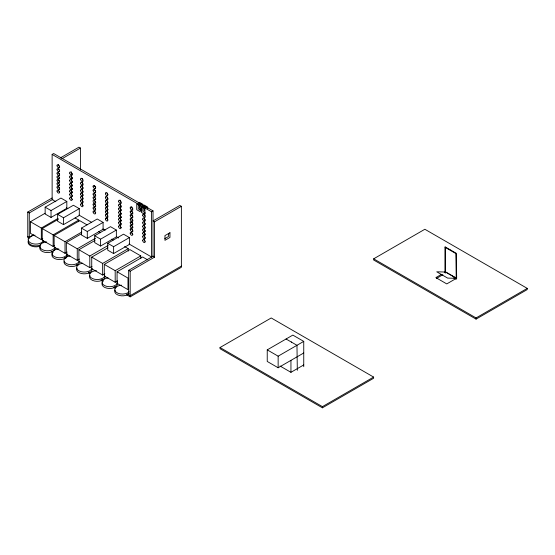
<?xml version="1.0" encoding="UTF-8"?>
<svg xmlns="http://www.w3.org/2000/svg" width="555" height="555" viewBox="0 0 555 555"><rect width="100%" height="100%" fill="white"/><g stroke="black" fill="none" stroke-linecap="round" stroke-linejoin="round"><path stroke-width="0.83" d="M444.964 247.01L444.964 272.387M445.401 273.109L445.401 247.259M291.382 342.31L291.59 341.956M450.709 250.083L450.5 250.444M55.861 201.743L52.128 199.585L52.128 154.415L53.662 153.527L153.027 210.893L153.027 256.237L128.649 270.313L128.649 294.767M60.322 157.932L78.942 147.179L80.482 148.067L80.482 169.726M61.855 158.82L80.482 148.067M29.29 238.588L27.799 237.727L27.75 212.059L52.128 197.982M27.75 212.059L29.283 212.947L52.919 199.3M45.149 207.168L60.932 198.052L66.822 201.451L66.822 208.312L51.032 217.428L45.149 214.029L45.149 207.168L51.032 210.56L66.822 201.451M42.791 238.782L41.327 239.628L30.421 233.329L30.421 221.743L45.045 213.3M57.63 214.369L73.413 205.253L79.296 208.652L79.296 215.513L63.513 224.629L57.63 221.23L57.63 214.369L63.513 217.768L79.296 208.652M30.421 221.743L41.327 228.043L58.15 218.33M54.605 245.601L53.141 246.448L42.229 240.149L42.229 228.563L58.324 219.274M33.737 234.834L29.283 237.401L29.283 212.947M42.229 228.563L53.141 234.862L78.734 220.078L78.734 221.736M67.224 252.046L65.025 253.309L54.119 247.017L54.119 235.424L79.719 220.647L86.989 224.844M81.418 228.105L97.208 218.996L103.091 222.388L103.091 229.257L87.302 238.366L81.418 234.966L81.418 228.105L87.302 231.504L103.091 222.388M54.119 235.424L65.025 241.723L81.849 232.011M79.448 259.102L77.256 260.371L66.35 254.072L66.35 242.486L81.703 233.62M94.697 235.771L110.48 226.655L116.363 230.054L116.363 236.916L100.58 246.031L94.697 242.632L94.697 235.771L100.58 239.163L116.363 230.054M66.35 242.486L77.256 248.786L95.536 238.227M91.998 266.344L89.799 267.614L78.893 261.315L78.893 249.729L94.981 240.44M52.128 154.415L151.487 211.781L153.027 210.893M107.732 243.298L123.515 234.182L129.405 237.582L129.405 244.443L113.615 253.559L107.732 250.159L107.732 243.298L113.615 246.698L129.405 237.582M78.893 249.729L89.799 256.028L108.086 245.47M104.833 273.754L102.633 275.023L91.728 268.724L91.728 257.138L107.816 247.849M181.381 206.321L179.841 205.433L153.027 220.918L154.561 221.806L181.381 206.321L181.381 267.281L130.189 296.842L126.45 294.684M91.728 257.138L102.633 263.438L128.233 248.661L128.233 251.137M117.382 281.003L115.19 282.273L104.284 275.974L104.284 264.388L129.877 249.611L140.79 255.904L140.79 258.387M164.842 238.622L168.408 236.562L168.408 233.412M104.284 264.388L115.19 270.687L140.79 255.904M117.077 271.777L127.983 278.069L127.983 289.661L117.077 283.362L117.077 271.777L142.677 256.993L147.762 259.934M129.079 244.013L151.487 256.951L153.027 256.063M128.649 270.313L130.189 271.201L154.561 257.125L154.561 221.806M181.381 266.102L130.189 295.655L127.199 293.928M220.03 347.527L271.222 317.966L373.612 377.081L373.612 378.267L322.413 407.821L220.03 348.707L220.03 347.527L322.413 406.642L373.612 377.081M373.668 258.824L424.859 229.264L527.25 288.378L527.25 289.564L476.058 319.118L373.668 260.004L373.668 258.824L476.058 317.939L527.25 288.378M303.745 352.98L278.145 367.757L267.239 361.458L267.239 349.872L292.832 335.095L303.745 341.387L303.745 366.702M267.239 349.872L278.145 356.171L303.745 341.387M441.461 274.364L435.855 277.611L446.761 283.91L456.585 278.235L445.665 271.936L444.264 272.748M436.556 278.388L442.862 274.739M280.039 366.022L290.945 372.322L303.745 364.933M445.186 246.885L456.307 253.309L456.668 278.444M445.186 247.384L455.877 253.559L456.245 279.193M453.671 277.743L455.856 278.999M139.492 202.346L142.982 204.358L142.982 206.009M144.182 205.052L147.672 207.071L147.672 208.715M138.271 203.047L141.761 205.066M142.961 205.759L146.451 207.778M140.887 208.916L139.492 208.104L139.492 204.816M145.056 212.731L142.961 211.517L142.961 207.403M153.027 256.237L154.561 257.125M66.322 207.778L67.814 208.638M79.018 215.111L91.721 222.444M102.925 228.917L105.172 230.207M116.377 236.68L118.617 237.97M286.061 339.001L296.967 345.3L297.327 370.317M75.098 217.983L78.734 220.078M98.492 231.484L100.67 232.746M111.763 239.15L113.22 239.989M124.597 246.559L128.233 248.661M27.75 236.513L30.039 237.838M64.415 257.686L65.913 258.547M76.375 264.589L77.873 265.45M89.078 271.922L90.576 272.789M101.787 279.262L103.279 280.122M114.49 286.595L115.988 287.455M51.712 251.533L53.211 252.393M88.335 272.678L89.827 273.539M101.038 280.011L103.279 281.302M113.747 287.344L115.239 288.212M476.058 317.939L476.058 319.118M322.413 406.642L322.413 407.821M290.945 360.368L290.945 372.322M278.145 356.171L278.145 367.757M151.487 211.781L151.487 256.951M144.182 207.521L144.182 210.817M141.761 206.71L141.761 210.831L138.271 208.812L138.271 204.698M130.189 271.201L130.189 296.842M115.19 270.687L115.19 282.273M113.615 246.698L113.615 253.559M102.633 263.438L102.633 275.023M100.58 239.163L100.58 246.031M89.799 256.028L89.799 267.614M87.302 231.504L87.302 238.366M77.256 248.786L77.256 260.371M65.025 241.723L65.025 253.309M63.513 217.768L63.513 224.629M53.141 234.862L53.141 246.448M51.032 210.56L51.032 217.428M41.327 228.043L41.327 239.628M40.043 246.136A7.714 4.454 0 0 1 31.031 245.858A7.714 4.454 0 0 1 28.645 240.828M43.103 240.828A7.714 4.454 0 0 1 43.505 241.751M43.422 240.509A7.714 4.454 0 0 1 43.221 242.771M40.813 244.838A7.714 4.454 0 0 1 31.573 245.116A7.714 4.454 0 0 1 28.527 240.072M43.422 240.558A7.714 4.454 0 0 1 35.083 244.075A7.714 4.454 0 0 1 28.159 239.649A7.714 4.454 0 0 1 35.076 235.216M40.133 246.774A7.714 4.454 0 0 0 47.092 252.574A7.714 4.454 0 0 0 55.035 247.211A7.714 4.454 0 0 1 46.689 250.777A7.714 4.454 0 0 1 39.773 246.351A7.714 4.454 0 0 1 46.689 241.925M67.301 254.676A7.714 4.454 0 0 1 58.455 259.539A7.714 4.454 0 0 1 52.552 253.364M67.301 253.822A7.714 4.454 0 0 1 59.364 257.811A7.714 4.454 0 0 1 51.92 253.517A7.714 4.454 0 0 1 58.83 248.931M64.123 261.176A7.714 4.454 0 0 0 71.671 266.539A7.714 4.454 0 0 0 79.219 261.176A7.714 4.454 0 0 1 71.144 264.756A7.714 4.454 0 0 1 63.978 260.621A7.714 4.454 0 0 1 70.09 255.959M91.866 268.474A7.714 4.454 0 0 1 83.923 273.837A7.714 4.454 0 0 1 76.965 268.037M91.866 268.523A7.714 4.454 0 0 1 83.784 272.054A7.714 4.454 0 0 1 76.618 267.919A7.714 4.454 0 0 1 82.737 263.257M104.805 275.946A7.714 4.454 0 0 1 96.861 281.309A7.714 4.454 0 0 1 89.903 275.509M104.805 275.995A7.714 4.454 0 0 1 96.459 279.512A7.714 4.454 0 0 1 89.542 275.086A7.714 4.454 0 0 1 96.459 270.653M117.244 283.126A7.714 4.454 0 0 1 109.307 288.489A7.714 4.454 0 0 1 102.349 282.689M117.049 280.92A7.714 4.454 0 0 1 111.784 286.553A7.714 4.454 0 0 1 102.203 283.327A7.714 4.454 0 0 1 108.114 277.909M129.183 293.56A7.714 4.454 0 0 1 119.38 295.489A7.714 4.454 0 0 1 115.086 290.05M129.183 291.784A7.714 4.454 0 0 1 116.002 292.076A7.714 4.454 0 0 1 121.642 285.194M59.69 166.667A1.686 0.971 60 0 1 58.58 164.557M59.69 170.586A1.686 0.971 60 0 1 58.629 168.991M58.809 167.881A1.686 0.971 60 0 1 59.676 167.825M59.69 174.319A1.686 0.971 60 0 1 58.58 172.307M58.684 171.793A1.686 0.971 60 0 1 59.676 171.564M59.69 177.961A1.686 0.971 60 0 1 58.608 176.261M58.601 175.671A1.686 0.971 60 0 1 59.676 175.207M59.69 181.416A1.686 0.971 60 0 1 58.58 179.404A1.686 0.971 60 0 1 59.676 178.654M59.69 184.773A1.686 0.971 60 0 1 58.58 182.761A1.686 0.971 60 0 1 59.676 182.019M59.69 188.228A1.686 0.971 60 0 1 58.58 186.216A1.686 0.971 60 0 1 59.676 185.474M59.69 192.058A1.686 0.971 60 0 1 58.58 190.046M58.684 189.532A1.686 0.971 60 0 1 59.676 189.304M72.421 199.411A1.686 0.971 60 0 1 71.22 197.344M71.366 196.768A1.686 0.971 60 0 1 72.407 196.643M72.421 195.582A1.686 0.971 60 0 1 71.22 193.522A1.686 0.971 60 0 1 72.407 192.814M72.421 192.127A1.686 0.971 60 0 1 71.22 190.067A1.686 0.971 60 0 1 72.407 189.366M72.421 188.769A1.686 0.971 60 0 1 71.22 186.702A1.686 0.971 60 0 1 72.407 186.001M72.421 185.315A1.686 0.971 60 0 1 71.22 183.247A1.686 0.971 60 0 1 72.407 182.546M72.421 181.672A1.686 0.971 60 0 1 71.22 179.515M71.408 178.967A1.686 0.971 60 0 1 72.407 178.904M72.421 177.94A1.686 0.971 60 0 1 71.234 175.685M71.567 175.096A1.686 0.971 60 0 1 72.24 175.089M72.421 174.02A1.686 0.971 60 0 1 71.234 171.766M82.986 180.063A1.686 0.971 60 0 1 82.133 178.446M82.986 183.982A1.686 0.971 60 0 1 82.119 182.269M82.189 181.728A1.686 0.971 60 0 1 82.972 181.332M82.986 187.715A1.686 0.971 60 0 1 82.119 185.897A1.686 0.971 60 0 1 82.972 185.065M82.986 191.357A1.686 0.971 60 0 1 82.119 189.539A1.686 0.971 60 0 1 82.972 188.707M82.986 194.812A1.686 0.971 60 0 1 82.119 192.994A1.686 0.971 60 0 1 82.972 192.162M82.986 198.17A1.686 0.971 60 0 1 82.119 196.359A1.686 0.971 60 0 1 82.972 195.52M82.986 201.625A1.686 0.971 60 0 1 82.119 199.814A1.686 0.971 60 0 1 82.972 198.974M82.986 205.454A1.686 0.971 60 0 1 82.119 203.636A1.686 0.971 60 0 1 82.972 202.804M95.758 212.877A1.686 0.971 60 0 1 94.669 211.177M94.669 210.588A1.686 0.971 60 0 1 95.571 210.054M95.758 209.048A1.686 0.971 60 0 1 94.655 207.244M94.669 206.758A1.686 0.971 60 0 1 95.744 206.293M95.758 205.6A1.686 0.971 60 0 1 94.69 204.004M94.648 203.394A1.686 0.971 60 0 1 95.744 202.839M95.758 202.235A1.686 0.971 60 0 1 94.69 200.639A1.686 0.971 60 0 0 93.129 201.382A1.686 0.971 60 0 0 95.085 203.283A1.686 0.971 60 0 0 94.683 200.709M94.648 200.036A1.686 0.971 60 0 1 95.744 199.481M95.758 198.78A1.686 0.971 60 0 1 94.641 196.768M94.78 196.192A1.686 0.971 60 0 1 95.744 196.026M95.758 195.138A1.686 0.971 60 0 1 94.669 193.438M94.669 192.849A1.686 0.971 60 0 1 95.744 192.384M95.758 191.406A1.686 0.971 60 0 1 94.641 189.498M94.711 188.957A1.686 0.971 60 0 1 95.182 188.547M95.758 187.486A1.686 0.971 60 0 1 94.655 185.675M107.961 194.521A1.686 0.971 60 0 1 106.955 192.876M107.961 198.44A1.686 0.971 60 0 1 106.955 196.803M107.469 195.637A1.686 0.971 60 0 1 107.698 195.637M107.961 202.18A1.686 0.971 60 0 1 106.942 200.036M107.164 199.529A1.686 0.971 60 0 1 107.947 199.439M107.961 205.815A1.686 0.971 60 0 1 106.935 203.963M107.004 203.428A1.686 0.971 60 0 1 107.947 203.081M107.961 209.27A1.686 0.971 60 0 1 106.928 207.32A1.686 0.971 60 0 1 107.947 206.536M107.961 212.634A1.686 0.971 60 0 1 106.928 210.678A1.686 0.971 60 0 1 107.947 209.894M107.961 216.089A1.686 0.971 60 0 1 106.983 214.549M106.942 213.946A1.686 0.971 60 0 1 107.947 213.349M107.961 219.912A1.686 0.971 60 0 1 106.935 217.865M107.164 217.269A1.686 0.971 60 0 1 107.947 217.178M121.261 227.605A1.686 0.971 60 0 1 120.144 225.594M120.255 225.08A1.686 0.971 60 0 1 121.247 224.844M121.261 223.776A1.686 0.971 60 0 1 120.144 221.764A1.686 0.971 60 0 1 121.247 221.022M121.261 220.321A1.686 0.971 60 0 1 120.144 218.309A1.686 0.971 60 0 1 121.247 217.567M121.261 216.963A1.686 0.971 60 0 1 120.144 214.951A1.686 0.971 60 0 1 121.247 214.202M121.261 213.508A1.686 0.971 60 0 1 120.144 211.497A1.686 0.971 60 0 1 121.247 210.747M121.261 209.866A1.686 0.971 60 0 1 120.144 207.854M120.289 207.279A1.686 0.971 60 0 1 121.247 207.112M121.261 206.134A1.686 0.971 60 0 1 120.157 203.928M120.38 203.428A1.686 0.971 60 0 1 121.247 203.373M121.261 202.214A1.686 0.971 60 0 1 120.151 200.105M132.943 208.957A1.686 0.971 60 0 1 131.75 206.703M132.943 212.877A1.686 0.971 60 0 1 131.75 210.623M132.028 210.074A1.686 0.971 60 0 1 132.839 210.067M132.943 216.61A1.686 0.971 60 0 1 131.743 214.549M131.882 213.966A1.686 0.971 60 0 1 132.929 213.848M132.943 220.252A1.686 0.971 60 0 1 131.743 218.191A1.686 0.971 60 0 1 132.929 217.491M132.943 223.707A1.686 0.971 60 0 1 131.743 221.646A1.686 0.971 60 0 1 132.929 220.946M132.943 227.071A1.686 0.971 60 0 1 131.743 225.004A1.686 0.971 60 0 1 132.929 224.303M132.943 230.519A1.686 0.971 60 0 1 131.743 228.459A1.686 0.971 60 0 1 132.929 227.758M132.943 234.349A1.686 0.971 60 0 1 131.743 232.288M131.882 231.706A1.686 0.971 60 0 1 132.929 231.588M145.126 241.328A1.686 0.971 60 0 1 144.258 239.517M144.404 238.934A1.686 0.971 60 0 1 145.112 238.678M145.126 237.505A1.686 0.971 60 0 1 144.258 235.688A1.686 0.971 60 0 1 145.112 234.848M145.126 234.05A1.686 0.971 60 0 1 144.258 232.233A1.686 0.971 60 0 1 145.112 231.393M145.126 230.686A1.686 0.971 60 0 1 144.258 228.875A1.686 0.971 60 0 1 145.112 228.036M145.126 227.231A1.686 0.971 60 0 1 144.272 225.621M144.307 225.059A1.686 0.971 60 0 1 145.112 224.581M145.126 223.596A1.686 0.971 60 0 1 144.265 221.681M144.446 221.14A1.686 0.971 60 0 1 145.112 220.939M145.126 219.856A1.686 0.971 60 0 1 144.272 217.851M144.605 217.269A1.686 0.971 60 0 1 145.112 217.206M145.126 215.937A1.686 0.971 60 0 1 144.258 214.119A1.686 0.971 60 0 1 145.112 213.286M169.948 232.725L164.953 235.604L164.953 240.329L169.948 237.45L169.948 232.725M445.436 272.026L436.736 271.804L447.649 278.104L456.349 278.326L445.436 272.026M140.228 205.954L136.731 203.935L136.731 209.7L140.228 211.719L140.228 205.954M144.917 208.659L141.421 206.647L141.421 212.405L144.917 214.424L144.917 208.659M57.068 165.813A1.686 0.971 60 0 0 59.024 167.714A1.686 0.971 60 0 0 58.622 165.14A1.686 0.971 60 0 0 57.068 165.813M57.068 169.733A1.686 0.971 60 0 0 59.024 171.634A1.686 0.971 60 0 0 58.622 169.06A1.686 0.971 60 0 0 57.068 169.733M57.068 173.472A1.686 0.971 60 0 0 59.024 175.366A1.686 0.971 60 0 0 58.622 172.792A1.686 0.971 60 0 0 57.068 173.472M57.068 177.107A1.686 0.971 60 0 0 59.024 179.008A1.686 0.971 60 0 0 58.622 176.434A1.686 0.971 60 0 0 57.068 177.107M57.068 180.562A1.686 0.971 60 0 0 59.024 182.463A1.686 0.971 60 0 0 58.622 179.889A1.686 0.971 60 0 0 57.068 180.562M57.068 183.927A1.686 0.971 60 0 0 59.024 185.821A1.686 0.971 60 0 0 58.622 183.247A1.686 0.971 60 0 0 57.068 183.927M57.068 187.382A1.686 0.971 60 0 0 59.024 189.276A1.686 0.971 60 0 0 58.622 186.702A1.686 0.971 60 0 0 57.068 187.382M57.068 191.204A1.686 0.971 60 0 0 59.024 193.105A1.686 0.971 60 0 0 58.622 190.531A1.686 0.971 60 0 0 57.068 191.204M69.708 198.51A1.686 0.971 60 0 0 71.664 200.404A1.686 0.971 60 0 0 71.262 197.83A1.686 0.971 60 0 0 69.708 198.51M69.708 194.68A1.686 0.971 60 0 0 71.664 196.574A1.686 0.971 60 0 0 71.262 194A1.686 0.971 60 0 0 69.708 194.68M69.708 191.225A1.686 0.971 60 0 0 71.664 193.126A1.686 0.971 60 0 0 71.262 190.545A1.686 0.971 60 0 0 69.708 191.225M69.708 187.868A1.686 0.971 60 0 0 71.664 189.761A1.686 0.971 60 0 0 71.262 187.188A1.686 0.971 60 0 0 69.708 187.868M69.708 184.413A1.686 0.971 60 0 0 71.664 186.307A1.686 0.971 60 0 0 71.262 183.733A1.686 0.971 60 0 0 69.708 184.413M69.708 180.77A1.686 0.971 60 0 0 71.664 182.664A1.686 0.971 60 0 0 71.262 180.091A1.686 0.971 60 0 0 69.708 180.77M69.708 177.038A1.686 0.971 60 0 0 71.664 178.932A1.686 0.971 60 0 0 71.262 176.358A1.686 0.971 60 0 0 69.708 177.038M69.708 173.111A1.686 0.971 60 0 0 71.664 175.012A1.686 0.971 60 0 0 71.262 172.439A1.686 0.971 60 0 0 69.708 173.111M80.607 179.404A1.686 0.971 60 0 0 82.563 181.305A1.686 0.971 60 0 0 82.161 178.731A1.686 0.971 60 0 0 80.607 179.404M80.607 183.323A1.686 0.971 60 0 0 82.563 185.224A1.686 0.971 60 0 0 82.161 182.65A1.686 0.971 60 0 0 80.607 183.323M80.607 187.063A1.686 0.971 60 0 0 82.563 188.957A1.686 0.971 60 0 0 82.161 186.383A1.686 0.971 60 0 0 80.607 187.063M80.607 190.705A1.686 0.971 60 0 0 82.563 192.599A1.686 0.971 60 0 0 82.161 190.025A1.686 0.971 60 0 0 80.607 190.705M80.607 194.153A1.686 0.971 60 0 0 82.563 196.054A1.686 0.971 60 0 0 82.161 193.48A1.686 0.971 60 0 0 80.607 194.153M80.607 197.518A1.686 0.971 60 0 0 82.563 199.418A1.686 0.971 60 0 0 82.161 196.838A1.686 0.971 60 0 0 80.607 197.518M80.607 200.972A1.686 0.971 60 0 0 82.563 202.866A1.686 0.971 60 0 0 82.161 200.293A1.686 0.971 60 0 0 80.607 200.972M80.607 204.802A1.686 0.971 60 0 0 82.563 206.696A1.686 0.971 60 0 0 82.161 204.122A1.686 0.971 60 0 0 80.607 204.802M93.129 212.031A1.686 0.971 60 0 0 95.085 213.925A1.686 0.971 60 0 0 94.683 211.351A1.686 0.971 60 0 0 93.129 212.031M93.129 208.201A1.686 0.971 60 0 0 95.085 210.095A1.686 0.971 60 0 0 94.683 207.521A1.686 0.971 60 0 0 93.129 208.201M93.129 204.746A1.686 0.971 60 0 0 95.085 206.647A1.686 0.971 60 0 0 94.683 204.067A1.686 0.971 60 0 0 93.129 204.746M93.129 197.934A1.686 0.971 60 0 0 95.085 199.828A1.686 0.971 60 0 0 94.683 197.254A1.686 0.971 60 0 0 93.129 197.934M93.129 194.292A1.686 0.971 60 0 0 95.085 196.186A1.686 0.971 60 0 0 94.683 193.612A1.686 0.971 60 0 0 93.129 194.292M93.129 190.559A1.686 0.971 60 0 0 95.085 192.453A1.686 0.971 60 0 0 94.683 189.879A1.686 0.971 60 0 0 93.129 190.559M93.129 186.633A1.686 0.971 60 0 0 95.085 188.533A1.686 0.971 60 0 0 94.683 185.96A1.686 0.971 60 0 0 93.129 186.633M105.415 193.73A1.686 0.971 60 0 0 107.372 195.631A1.686 0.971 60 0 0 106.969 193.057A1.686 0.971 60 0 0 105.415 193.73M105.415 197.649A1.686 0.971 60 0 0 107.372 199.55A1.686 0.971 60 0 0 106.969 196.976A1.686 0.971 60 0 0 105.415 197.649M105.415 201.382A1.686 0.971 60 0 0 107.372 203.283A1.686 0.971 60 0 0 106.969 200.709A1.686 0.971 60 0 0 105.415 201.382M105.415 205.024A1.686 0.971 60 0 0 107.372 206.925A1.686 0.971 60 0 0 106.969 204.351A1.686 0.971 60 0 0 105.415 205.024M105.415 208.479A1.686 0.971 60 0 0 107.372 210.38A1.686 0.971 60 0 0 106.969 207.806A1.686 0.971 60 0 0 105.415 208.479M105.415 211.844A1.686 0.971 60 0 0 107.372 213.737A1.686 0.971 60 0 0 106.969 211.164A1.686 0.971 60 0 0 105.415 211.844M105.415 215.298A1.686 0.971 60 0 0 107.372 217.192A1.686 0.971 60 0 0 106.969 214.619A1.686 0.971 60 0 0 105.415 215.298M105.415 219.121A1.686 0.971 60 0 0 107.372 221.022A1.686 0.971 60 0 0 106.969 218.448A1.686 0.971 60 0 0 105.415 219.121M118.631 226.752A1.686 0.971 60 0 0 120.588 228.653A1.686 0.971 60 0 0 120.185 226.079A1.686 0.971 60 0 0 118.631 226.752M118.631 222.923A1.686 0.971 60 0 0 120.588 224.824A1.686 0.971 60 0 0 120.185 222.25A1.686 0.971 60 0 0 118.631 222.923M118.631 219.475A1.686 0.971 60 0 0 120.588 221.369A1.686 0.971 60 0 0 120.185 218.795A1.686 0.971 60 0 0 118.631 219.475M118.631 216.11A1.686 0.971 60 0 0 120.588 218.011A1.686 0.971 60 0 0 120.185 215.437A1.686 0.971 60 0 0 118.631 216.11M118.631 212.655A1.686 0.971 60 0 0 120.588 214.556A1.686 0.971 60 0 0 120.185 211.982A1.686 0.971 60 0 0 118.631 212.655M118.631 209.013A1.686 0.971 60 0 0 120.588 210.914A1.686 0.971 60 0 0 120.185 208.34A1.686 0.971 60 0 0 118.631 209.013M118.631 205.281A1.686 0.971 60 0 0 120.588 207.181A1.686 0.971 60 0 0 120.185 204.608A1.686 0.971 60 0 0 118.631 205.281M118.631 201.361A1.686 0.971 60 0 0 120.588 203.262A1.686 0.971 60 0 0 120.185 200.681A1.686 0.971 60 0 0 118.631 201.361M130.224 208.056A1.686 0.971 60 0 0 132.187 209.95A1.686 0.971 60 0 0 131.785 207.376A1.686 0.971 60 0 0 130.224 208.056M130.224 211.975A1.686 0.971 60 0 0 132.187 213.876A1.686 0.971 60 0 0 131.785 211.295A1.686 0.971 60 0 0 130.224 211.975M130.224 215.708A1.686 0.971 60 0 0 132.187 217.609A1.686 0.971 60 0 0 131.785 215.035A1.686 0.971 60 0 0 130.224 215.708M130.224 219.35A1.686 0.971 60 0 0 132.187 221.251A1.686 0.971 60 0 0 131.785 218.677A1.686 0.971 60 0 0 130.224 219.35M130.224 222.805A1.686 0.971 60 0 0 132.187 224.706A1.686 0.971 60 0 0 131.785 222.125A1.686 0.971 60 0 0 130.224 222.805M130.224 226.162A1.686 0.971 60 0 0 132.187 228.063A1.686 0.971 60 0 0 131.785 225.49A1.686 0.971 60 0 0 130.224 226.162M130.224 229.617A1.686 0.971 60 0 0 132.187 231.518A1.686 0.971 60 0 0 131.785 228.944A1.686 0.971 60 0 0 130.224 229.617M130.224 233.447A1.686 0.971 60 0 0 132.187 235.348A1.686 0.971 60 0 0 131.785 232.774A1.686 0.971 60 0 0 130.224 233.447M142.746 240.676A1.686 0.971 60 0 0 144.702 242.577A1.686 0.971 60 0 0 144.3 240.003A1.686 0.971 60 0 0 142.746 240.676M142.746 236.846A1.686 0.971 60 0 0 144.702 238.747A1.686 0.971 60 0 0 144.3 236.173A1.686 0.971 60 0 0 142.746 236.846M142.746 233.391A1.686 0.971 60 0 0 144.702 235.292A1.686 0.971 60 0 0 144.3 232.718A1.686 0.971 60 0 0 142.746 233.391M142.746 230.034A1.686 0.971 60 0 0 144.702 231.934A1.686 0.971 60 0 0 144.3 229.354A1.686 0.971 60 0 0 142.746 230.034M142.746 226.579A1.686 0.971 60 0 0 144.702 228.48A1.686 0.971 60 0 0 144.3 225.906A1.686 0.971 60 0 0 142.746 226.579M142.746 222.937A1.686 0.971 60 0 0 144.702 224.837A1.686 0.971 60 0 0 144.3 222.264A1.686 0.971 60 0 0 142.746 222.937M142.746 219.204A1.686 0.971 60 0 0 144.702 221.105A1.686 0.971 60 0 0 144.3 218.524A1.686 0.971 60 0 0 142.746 219.204M142.746 215.284A1.686 0.971 60 0 0 144.702 217.178A1.686 0.971 60 0 0 144.3 214.605A1.686 0.971 60 0 0 142.746 215.284"/></g></svg>
